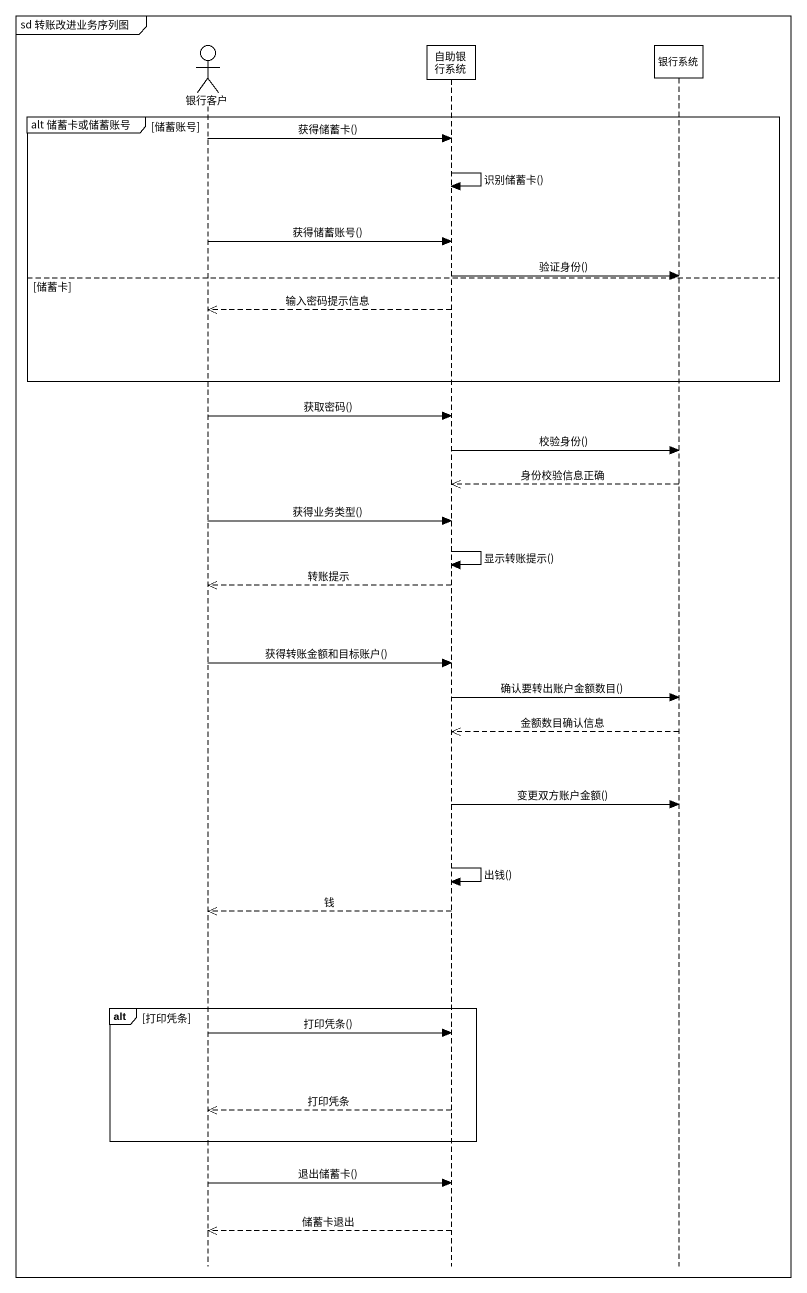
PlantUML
@startuml
mainframe sd 转账改进业务序列图
hide footbox
actor 银行客户
participant 自助银行系统
participant 银行系统

group alt 储蓄卡或储蓄账号 [储蓄账号]
  银行客户 -> 自助银行系统 : 获得储蓄卡()
  自助银行系统 -> 自助银行系统 : 识别储蓄卡()
  银行客户 -> 自助银行系统 : 获得储蓄账号()
  自助银行系统 -> 银行系统 : 验证身份()
else 储蓄卡
  自助银行系统 -->> 银行客户 : 输入密码提示信息
end
银行客户 -> 自助银行系统 : 获取密码()
自助银行系统 -> 银行系统 : 校验身份()
银行系统 -->> 自助银行系统 : 身份校验信息正确
银行客户 -> 自助银行系统 : 获得业务类型()
自助银行系统 -> 自助银行系统 : 显示转账提示()
自助银行系统 -->> 银行客户 : 转账提示
银行客户 -> 自助银行系统 : 获得转账金额和目标账户()
自助银行系统 -> 银行系统 : 确认要转出账户金额数目()
银行系统 -->> 自助银行系统 : 金额数目确认信息
自助银行系统 -> 银行系统 : 变更双方账户金额()
自助银行系统 -> 自助银行系统 : 出钱()
自助银行系统 -->> 银行客户 : 钱
alt 打印凭条
  银行客户 -> 自助银行系统 : 打印凭条()
  自助银行系统 -->> 银行客户 : 打印凭条
end
银行客户 -> 自助银行系统 : 退出储蓄卡()
自助银行系统 -->> 银行客户 : 储蓄卡退出
@enduml
